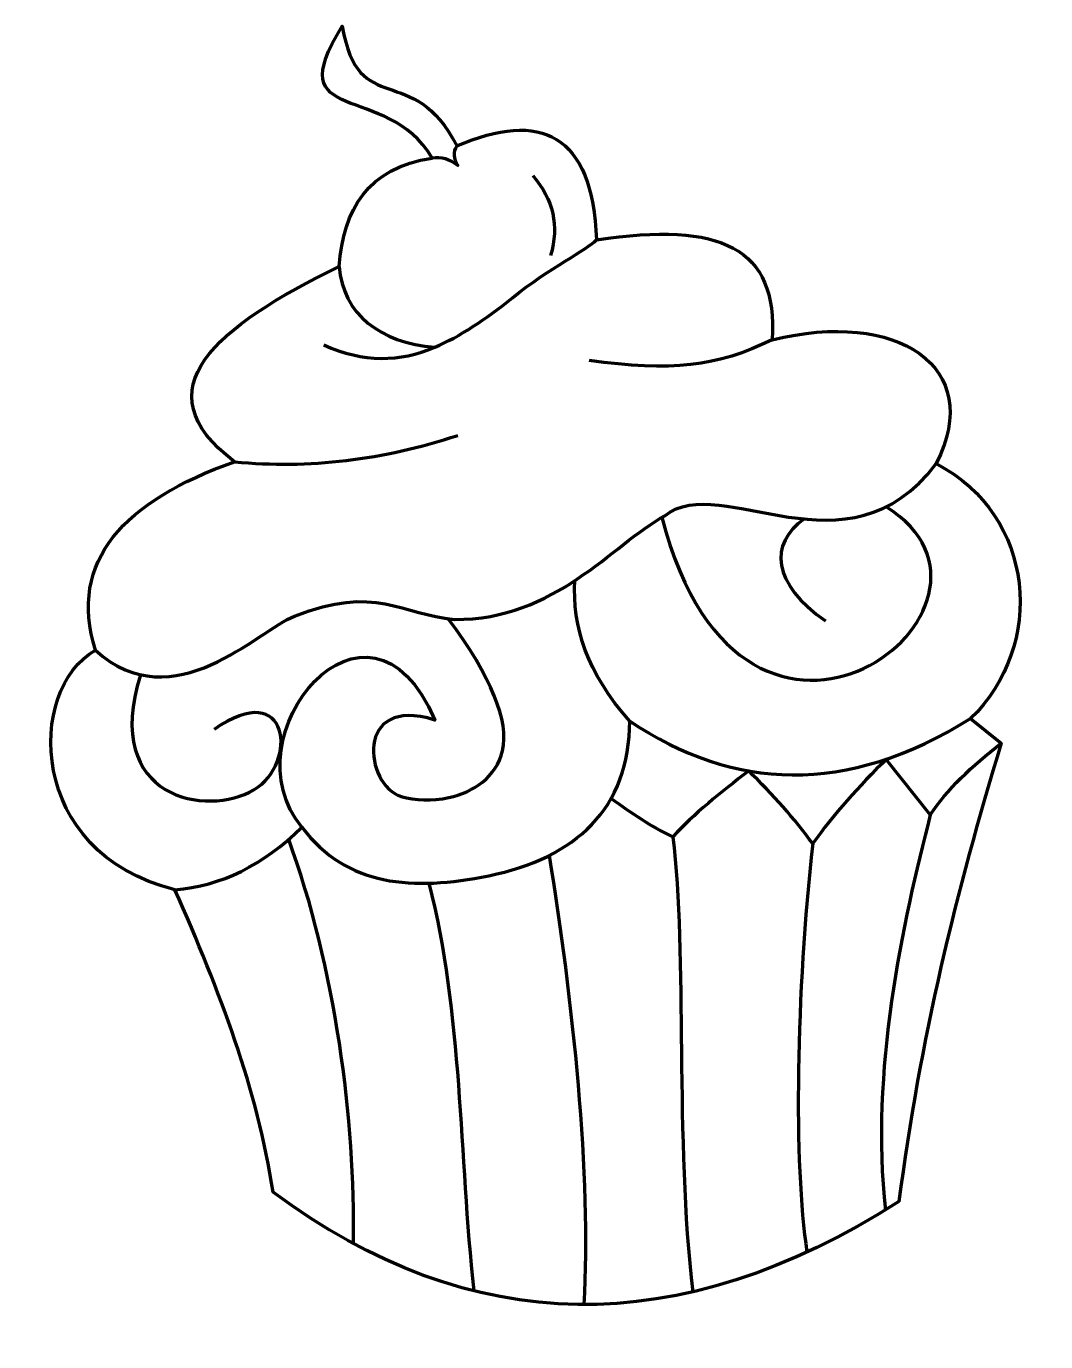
# Model space of a CAD drawing. Header units: centimetres. Extents: x -9.7 to 9.7, y -12.7 to 12.4.
import ezdxf

# ---------------------------------------------------------------- set-up
doc = ezdxf.new("R2010")
doc.units = ezdxf.units.CM
doc.header["$MEASUREMENT"] = 0
doc.layers.add('Camada 1', color=7, linetype='Continuous')

msp = doc.modelspace()

# ---------------------------------------------------------------- linework, layer by layer
at = {"layer": 'Camada 1', "color": 250, "lineweight": 100}
msp.add_open_spline([(-8.38708, 0.46591), (-9.70691, -0.26437), (-9.70486, -3.40475), (-6.87346, -4.09509), (-6.87346, -4.09509), (-6.0235, -6.02648), (-5.29954, -7.90974), (-5.00222, -9.8614), (-5.00222, -9.8614), (-1.22816, -12.65705), (2.72332, -12.7083), (6.92421, -10.03843), (6.92421, -10.03843), (7.31547, -6.98799), (8.01596, -4.09164), (8.87381, -1.30415), (8.87381, -1.30415), (8.87381, -1.30415), (8.28814, -0.8362), (8.28814, -0.8362), (8.28814, -0.8362), (9.71983, 0.54578), (9.53675, 3.04061), (7.63185, 4.02358), (7.63185, 4.02358), (8.57628, 5.88314), (6.87523, 6.96634), (4.50741, 6.38365), (4.50741, 6.38365), (4.61561, 8.1414), (3.53528, 8.64591), (1.15981, 8.287), (1.15981, 8.287), (1.07789, 10.31934), (0.09657, 10.7613), (-1.50376, 10.07658), (-1.50376, 10.07658), (-2.34576, 11.72633), (-3.38329, 10.56491), (-3.68495, 12.35618), (-3.68495, 12.35618), (-4.90417, 10.41107), (-2.84133, 11.32117), (-1.97131, 9.84644), (-1.97131, 9.84644), (-3.20485, 9.66005), (-3.66107, 8.86571), (-3.74608, 7.78104), (-3.74608, 7.78104), (-6.08843, 6.6336), (-7.5553, 5.43768), (-5.73932, 4.06003), (-5.73932, 4.06003), (-7.83493, 3.30928), (-8.92091, 2.18624), (-8.38708, 0.46591)], degree=3, knots=[0, 0, 0, 0, 0.06666667, 0.06666667, 0.06666667, 0.06666667, 0.13333333, 0.13333333, 0.13333333, 0.13333333, 0.2, 0.2, 0.2, 0.2, 0.26666667, 0.26666667, 0.26666667, 0.26666667, 0.33333333, 0.33333333, 0.33333333, 0.33333333, 0.4, 0.4, 0.4, 0.4, 0.46666667, 0.46666667, 0.46666667, 0.46666667, 0.53333333, 0.53333333, 0.53333333, 0.53333333, 0.6, 0.6, 0.6, 0.6, 0.66666667, 0.66666667, 0.66666667, 0.66666667, 0.73333333, 0.73333333, 0.73333333, 0.73333333, 0.8, 0.8, 0.8, 0.8, 0.86666667, 0.86666667, 0.86666667, 0.86666667, 1, 1, 1, 1], dxfattribs=at)
at = {"layer": 'Camada 1', "color": 240, "lineweight": 100}
for points, knots in [([(-1.50376, 10.07658), (-1.58067, 9.95972), (-1.56924, 9.83436), (-1.48388, 9.70188), (-1.48388, 9.70188), (-1.63437, 9.82365), (-1.797, 9.87099), (-1.97131, 9.84644)], [0, 0, 0, 0, 0.33333333, 0.33333333, 0.33333333, 0.33333333, 1, 1, 1, 1]), ([(-4.03604, 6.285), (-3.27978, 5.94602), (-2.59109, 5.95496), (-1.92271, 6.24164), (-1.92271, 6.24164), (-1.4461, 6.44607), (-0.95571, 6.76696), (-0.44092, 7.18324), (-0.44092, 7.18324), (0.27483, 7.76202), (0.98621, 8.09861), (1.15981, 8.287)], [0, 0, 0, 0, 0.25, 0.25, 0.25, 0.25, 0.5, 0.5, 0.5, 0.5, 1, 1, 1, 1]), ([(-8.38708, 0.46591), (-6.89799, -0.88095), (-5.2858, 0.85476), (-4.59533, 1.11631), (-4.59533, 1.11631), (-3.05388, 1.73211), (-2.54618, 1.14415), (-1.5459, 1.05363), (-1.5459, 1.05363), (0.37745, 1.04372), (1.44129, 2.46709), (2.4625, 3.03091), (2.4625, 3.03091), (3.54522, 3.89556), (5.93472, 1.76877), (7.63185, 4.02358)], [0, 0, 0, 0, 0.2, 0.2, 0.2, 0.2, 0.4, 0.4, 0.4, 0.4, 0.6, 0.6, 0.6, 0.6, 1, 1, 1, 1]), ([(-4.45324, -2.90535), (-5.90792, -1.1835), (-3.18776, 2.11557), (-1.92213, -0.8629), (-1.92213, -0.8629), (-3.47065, -0.37729), (-3.25892, -2.10861), (-2.56134, -2.3203), (-2.56134, -2.3203), (-2.30175, -2.39907), (-1.97127, -2.41009), (-1.65595, -2.34037), (-1.65595, -2.34037), (-1.18569, -2.23638), (-0.74912, -1.95279), (-0.63183, -1.44644), (-0.63183, -1.44644), (-0.50284, -0.88957), (-0.83647, -0.04845), (-1.66536, 1.06699)], [0, 0, 0, 0, 0.16666667, 0.16666667, 0.16666667, 0.16666667, 0.33333333, 0.33333333, 0.33333333, 0.33333333, 0.5, 0.5, 0.5, 0.5, 0.66666667, 0.66666667, 0.66666667, 0.66666667, 1, 1, 1, 1]), ([(-7.53157, 0.00066), (-8.27729, -2.37605), (-6.25072, -2.71672), (-5.36868, -2.19156), (-5.36868, -2.19156), (-4.52014, -1.68635), (-4.67856, -0.02683), (-6.12913, -1.04361)], [0, 0, 0, 0, 0.33333333, 0.33333333, 0.33333333, 0.33333333, 1, 1, 1, 1]), ([(-6.87346, -4.09509), (-6.00099, -4.02795), (-5.19445, -3.63036), (-4.45324, -2.90535), (-4.45324, -2.90535), (-3.60082, -4.04093), (-2.34207, -4.12168), (-0.89512, -3.82939), (-0.89512, -3.82939), (0.76183, -3.49468), (1.79265, -2.54455), (1.7927, -0.88177), (1.7927, -0.88177), (3.76693, -2.20698), (5.91545, -2.30849), (8.28814, -0.8362)], [0, 0, 0, 0, 0.2, 0.2, 0.2, 0.2, 0.4, 0.4, 0.4, 0.4, 0.6, 0.6, 0.6, 0.6, 1, 1, 1, 1]), ([(6.67397, -1.61061), (6.67397, -1.61061), (7.5213, -2.67163), (7.5213, -2.67163), (7.5213, -2.67163), (7.83995, -2.19019), (8.30987, -1.73804), (8.87381, -1.30415)], [0, 0, 0, 0, 0.33333333, 0.33333333, 0.33333333, 0.33333333, 1, 1, 1, 1]), ([(6.68912, -1.60551), (6.15758, -2.12451), (5.67653, -2.65866), (5.28083, -3.21839), (5.28083, -3.21839), (4.936, -2.74614), (4.52469, -2.28512), (4.06099, -1.83294), (4.06099, -1.83294), (3.5201, -2.2406), (3.01489, -2.65517), (2.6126, -3.0897), (2.6126, -3.0897), (2.8934, -5.29752), (2.64694, -8.89082), (2.99393, -11.75829)], [0, 0, 0, 0, 0.2, 0.2, 0.2, 0.2, 0.4, 0.4, 0.4, 0.4, 0.6, 0.6, 0.6, 0.6, 1, 1, 1, 1])]:
    msp.add_open_spline(points, degree=3, knots=knots, dxfattribs=at)
for points in [[(-0.0545, 9.51107), (0.3343, 9.05667), (0.45585, 8.55147), (0.28297, 7.99032)], [(-3.74608, 7.78104), (-3.6716, 6.87311), (-2.96755, 6.3243), (-1.92271, 6.24164)], [(4.50741, 6.38365), (3.46266, 5.86281), (2.57203, 5.77568), (1.0175, 5.98969)], [(-5.73932, 4.06003), (-4.31969, 3.91618), (-2.90183, 4.09762), (-1.48551, 4.56133)], [(2.40757, 2.99979), (3.96617, -3.09726), (9.6704, 1.35669), (6.67929, 3.1985)], [(5.1158, 2.96818), (4.44548, 2.50098), (4.49843, 1.73035), (5.52647, 1.02448)], [(1.7927, -0.88177), (0.97612, 0.03161), (0.69576, 0.92084), (0.74844, 1.79513)], [(1.43924, -2.35576), (1.82134, -2.63226), (2.2069, -2.89416), (2.6126, -3.0897)], [(7.5213, -2.67163), (6.99396, -4.70816), (6.36812, -7.58849), (6.66486, -10.2)], [(-3.47239, -10.83905), (-3.43308, -8.49328), (-3.8148, -5.57112), (-4.70671, -3.13832)], [(5.28083, -3.21839), (4.96296, -6.03866), (4.91143, -9.3202), (5.17003, -11.00169)], [(0.25687, -3.44501), (0.69444, -6.13015), (1.06849, -9.57892), (0.91755, -12.00037)], [(-2.03543, -3.97155), (-1.39292, -6.44695), (-1.46454, -9.15048), (-1.17909, -11.73995)]]:
    msp.add_open_spline(points, degree=3, dxfattribs=at)

doc.saveas('drawing.dxf')
